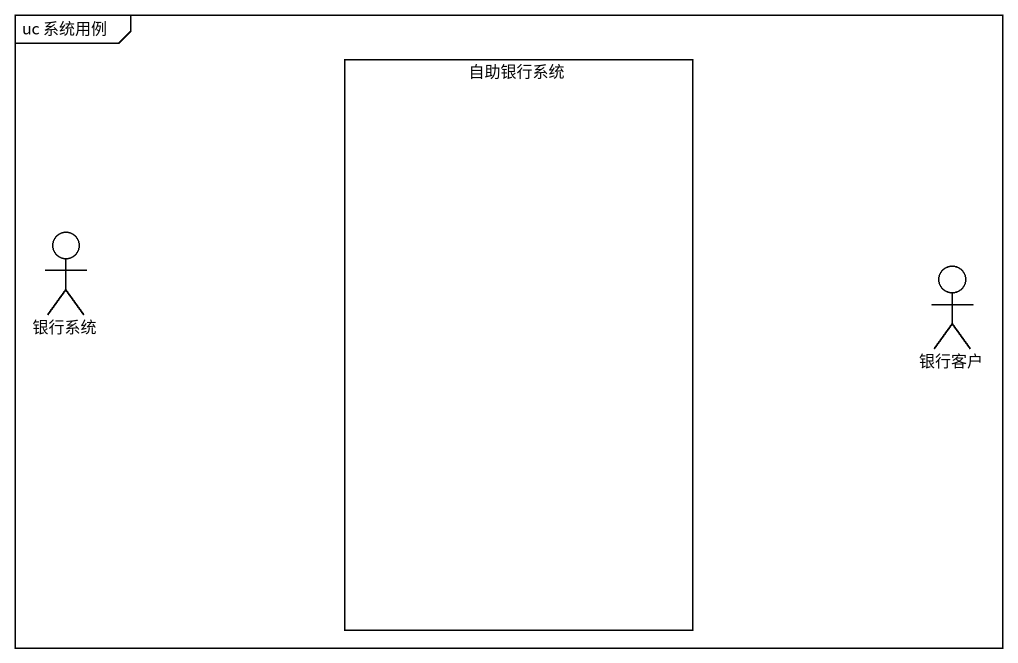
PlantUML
@startuml
mainframe uc 系统用例
rectangle 自助银行系统
actor 银行系统
actor 银行客户
@enduml
